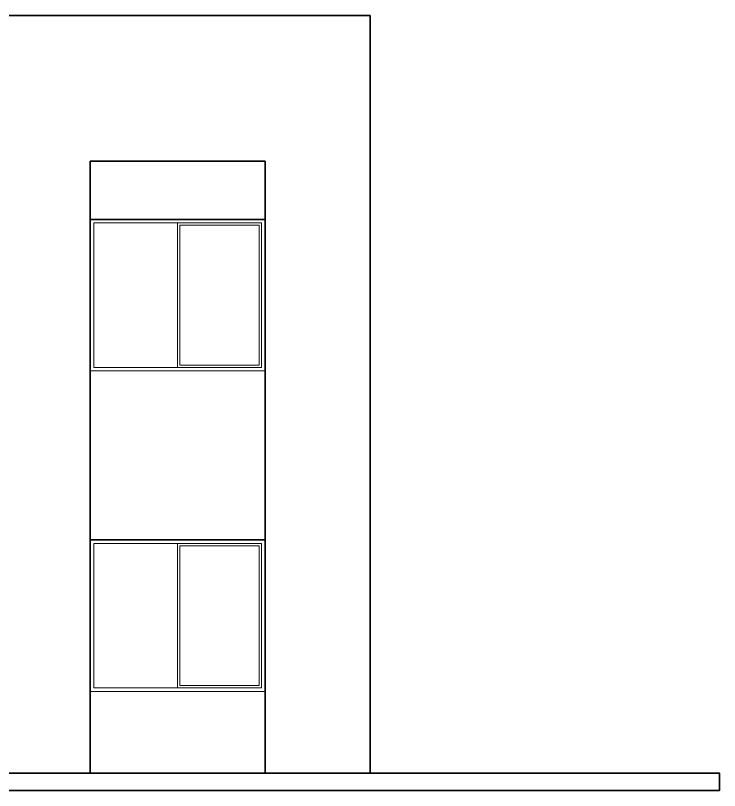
# Model space of a CAD drawing. Header units: inches. Extents: x 26.6 to 66.9, y -8.9 to 33.5.
# Drawn here: x 60.84 to 66.88, y 10.64 to 17.29 of the extents above; entities that cross this region are included whole.
import ezdxf

# ---------------------------------------------------------------- set-up
doc = ezdxf.new("R2010")
doc.units = ezdxf.units.IN
doc.header["$MEASUREMENT"] = 0
doc.layers.add('FURNITURE E 1 75', color=252, linetype='Continuous', lineweight=13)
doc.layers.add('WALL 1 75', color=250, linetype='Continuous', lineweight=35)

msp = doc.modelspace()

# ---------------------------------------------------------------- linework, layer by layer
at = {"layer": 'FURNITURE E 1 75'}
for points in [[(62.9836, 14.2357), (61.4836, 14.2357), (61.4836, 15.5357), (62.9836, 15.5357)], [(62.9336, 14.2857), (62.2536, 14.2857), (62.2536, 15.4857), (62.9336, 15.4857)], [(62.9836, 11.4857), (61.4836, 11.4857), (61.4836, 12.7857), (62.9836, 12.7857)], [(62.9536, 11.5157), (61.5136, 11.5157), (61.5136, 12.7557), (62.9536, 12.7557)], [(62.9336, 11.5357), (62.2536, 11.5357), (62.2536, 12.7357), (62.9336, 12.7357)]]:
    msp.add_lwpolyline(points, close=True, dxfattribs=at)
for points in [[(61.5136, 15.5057), (62.9536, 15.5057), (62.9536, 14.2657), (61.5136, 14.2657)], [(61.5136, 15.5057), (61.5136, 14.2657)], [(62.2336, 14.2657), (62.2336, 15.5057)], [(62.2336, 11.5157), (62.2336, 12.7557)]]:
    msp.add_lwpolyline(points, dxfattribs=at)
at = {"layer": 'WALL 1 75'}
for p, q in [((61.4836, 16.0357), (62.9836, 16.0357)), ((61.4836, 10.7857), (61.4836, 16.0357)), ((62.9836, 10.7857), (62.9836, 16.0357)), ((62.9836, 15.5357), (61.4836, 15.5357)), ((62.9836, 12.7857), (61.4836, 12.7857))]:
    msp.add_line(p, q, dxfattribs=at)
msp.add_lwpolyline([(59.2836, 17.2857), (63.8836, 17.2857), (63.8836, 10.7857)], dxfattribs=at)
msp.add_lwpolyline([(53.4224, 10.7857), (66.8811, 10.7857), (66.8811, 10.6357), (53.4224, 10.6357)], close=True, dxfattribs=at)

doc.saveas('drawing.dxf')
